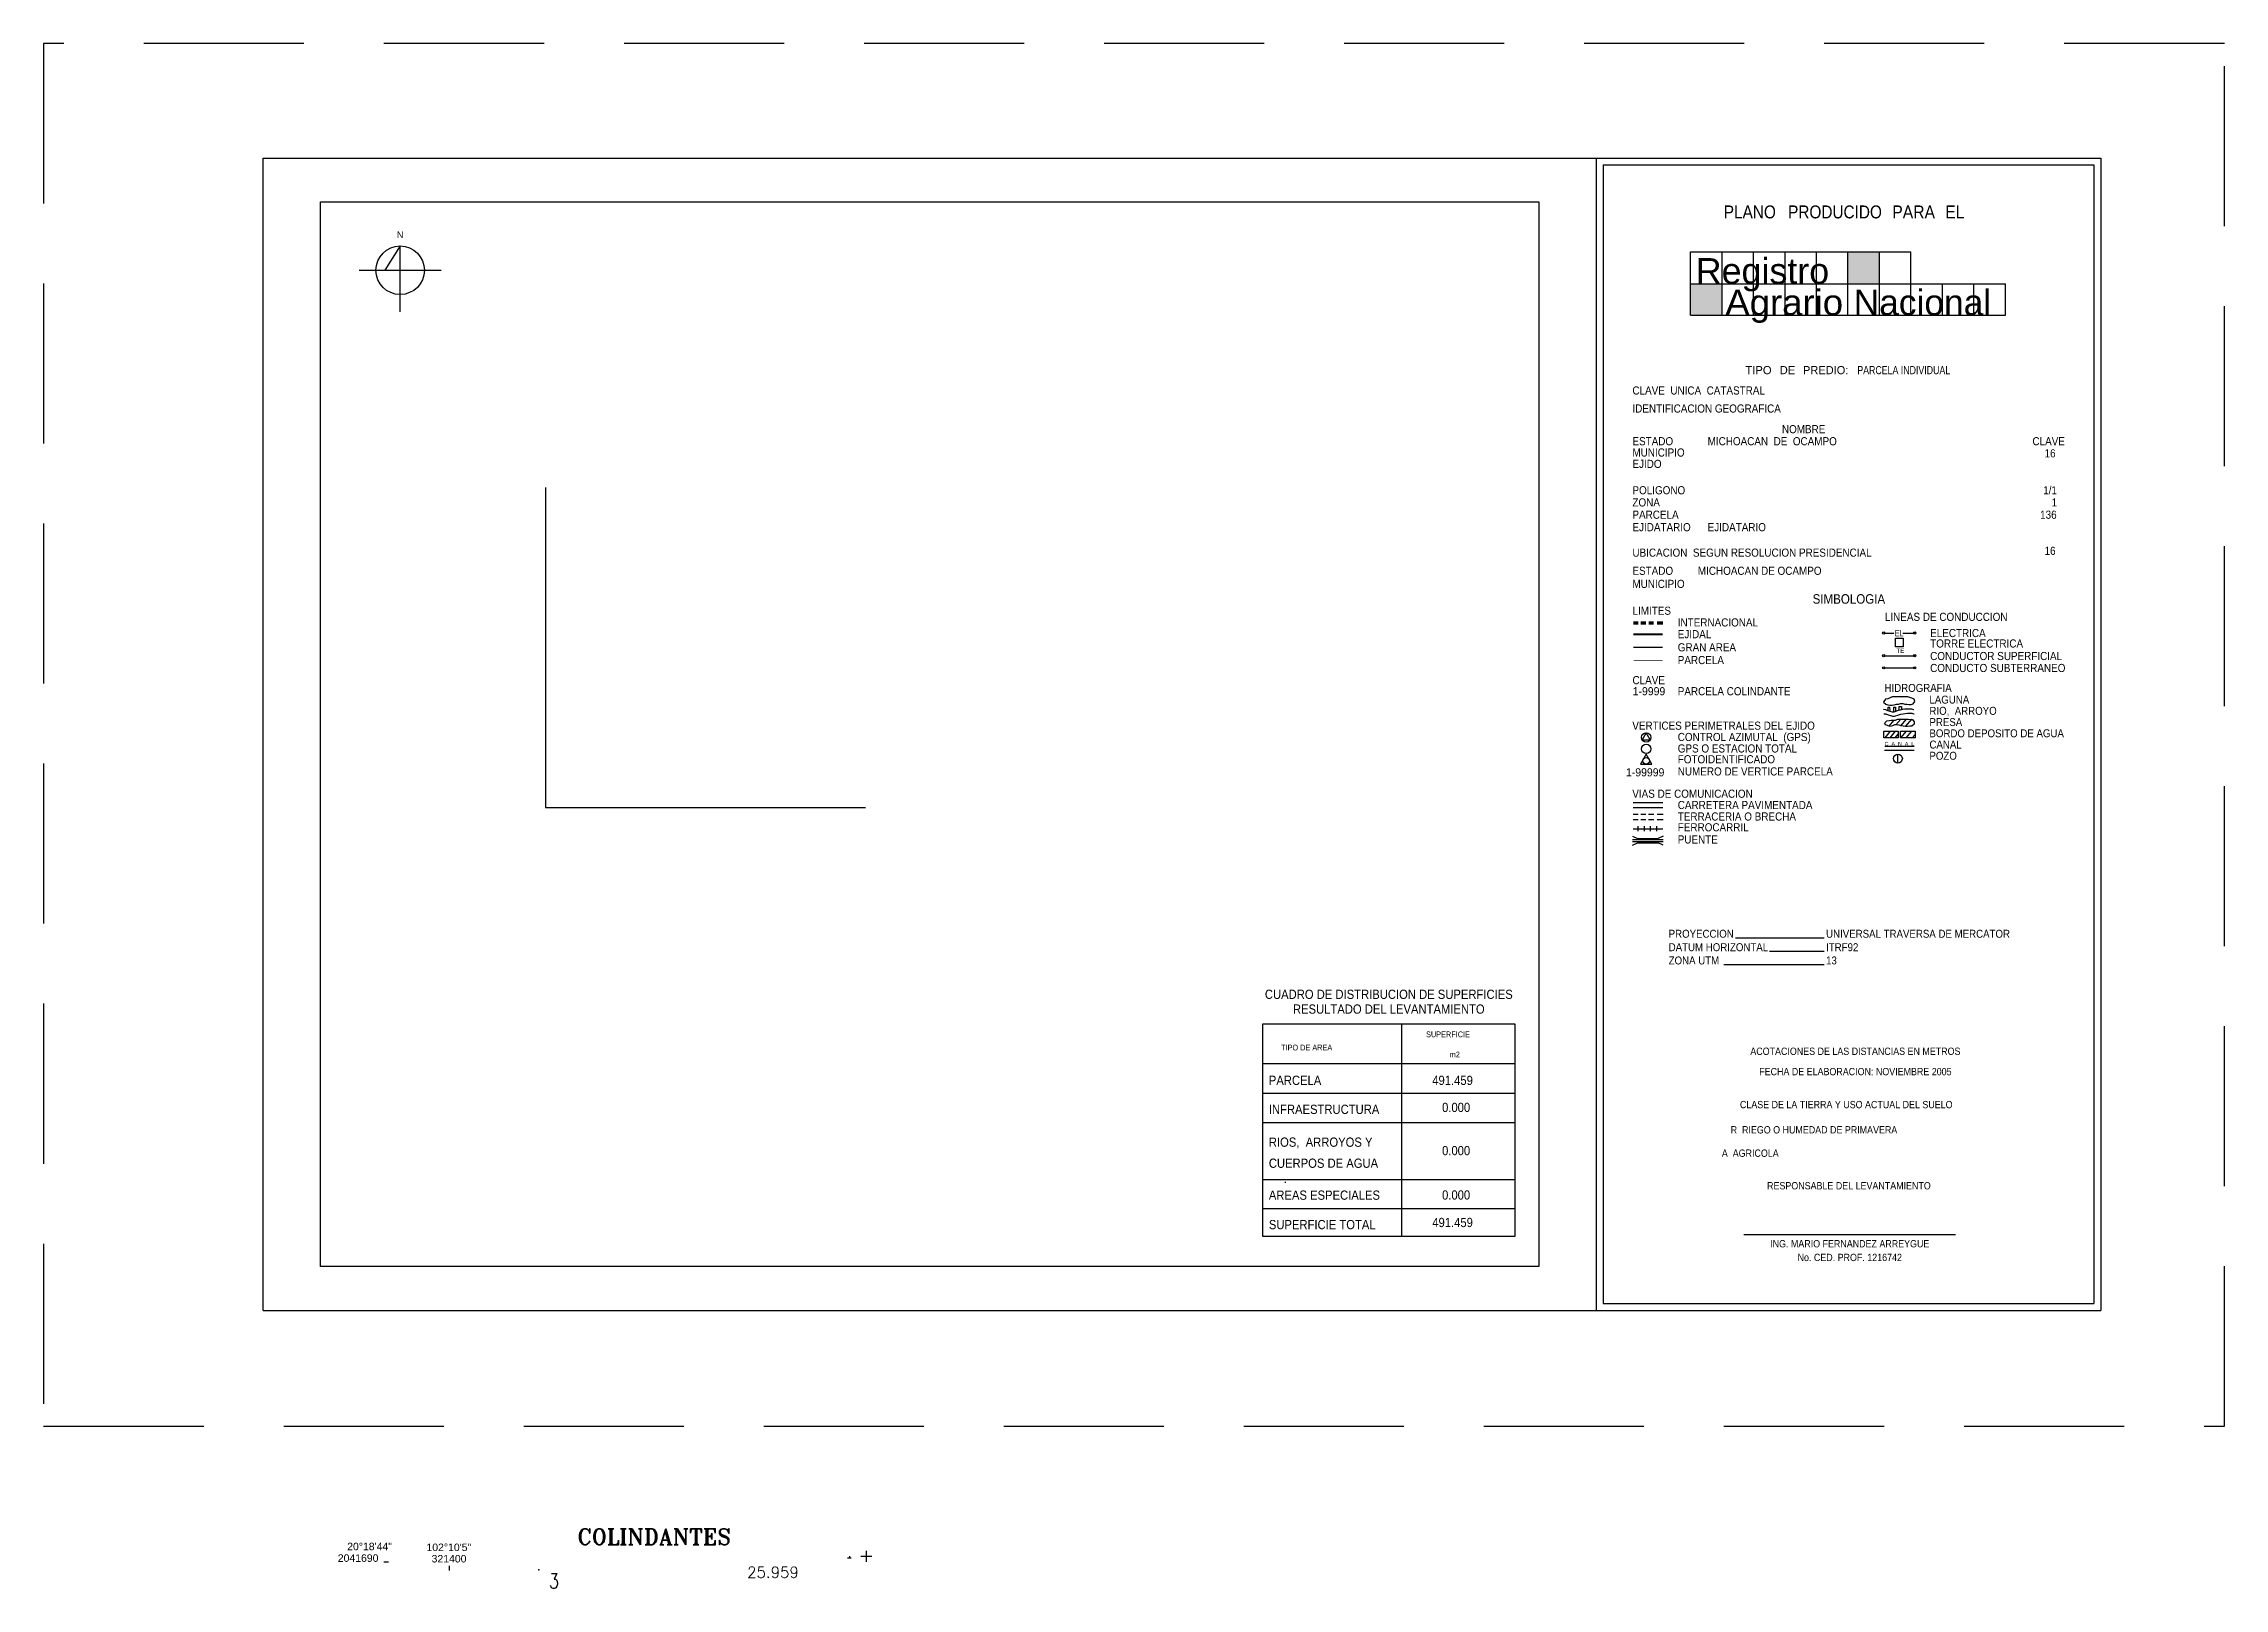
# Model space of a CAD drawing. Header units: millimetres. Extents: x -23.4 to 10.7, y -5 to 19.1.
import ezdxf
from ezdxf.enums import TextEntityAlignment as Align

# ---------------------------------------------------------------- set-up
doc = ezdxf.new("R2010")
doc.units = ezdxf.units.MM
doc.linetypes.add('HIDDEN', pattern=[0.375, 0.25, -0.125])
for name, color, linetype in [('1000-1', 7, 'Continuous'), ('2do plano', 5, 'Continuous'), ('cotas', 1, 'Continuous'), ('J02', 12, 'Continuous'), ('LINEAS', 3, 'Continuous')]:
    doc.layers.add(name, color=color, linetype=linetype)
doc.styles.add('ROMANS', font='ROMANS.shx', dxfattribs={"width": 0.75})
doc.styles.add('romant', font='romant.shx', dxfattribs={"height": 0.25})
doc.styles.add('TIMES', font='swissl.ttf')
doc.styles.add('verdana', font='MICROSS.TTF')
doc.styles.add('XX', font='swiss.ttf')

# ---------------------------------------------------------------- blocks, each defined once
blk = doc.blocks.new('PUNTO')
blk.add_point((0, 0))
at = {"style": 'ROMANS', "width": 0.75}
blk.add_attdef('PUNTO', (-1.47, 0.56), '', height=1.3, dxfattribs=at)
at = {"style": 'ROMANS', "width": 0.75, "flags": 1}
blk.add_attdef('CODE', (0.13, -1.47), '', height=1, dxfattribs=at)
blk = doc.blocks.new('COTA')
at = {"layer": 'cotas', "style": 'ROMANS'}
blk.add_attdef('COTA', text='', height=1, dxfattribs=at).set_placement((0, 0.73), align=Align.CENTER)

msp = doc.modelspace()

# ---------------------------------------------------------------- hatches: boundary and pattern name
at = {"layer": '2do plano'}
for points in [[(5.319, 15.854), (4.827, 15.854), (4.827, 15.356), (5.319, 15.356)], [(2.86, 15.356), (2.369, 15.356), (2.369, 14.864), (2.86, 14.864)]]:
    msp.add_hatch(color=1, dxfattribs=at).paths.add_polyline_path(points)

# ---------------------------------------------------------------- linework, layer by layer
for p, q in [((-15.521, 12.172), (-15.521, 7.172)), ((-15.521, 7.172), (-10.521, 7.172))]:
    msp.add_line(p, q)
at = {"layer": '1000-1', "linetype": 'HIDDEN', "ltscale": 10}
msp.add_lwpolyline([(10.707, 19.108), (-23.36, 19.108), (-23.36, -2.492), (10.707, -2.492)], close=True, dxfattribs=at)
at = {"layer": '2do plano', "color": 1}
for p, q in [((-19.929, -0.684), (-19.929, 17.32)), ((-19.929, 17.32), (8.776, 17.32)), ((0.893, 17.32), (0.893, -0.684)), ((1.001, 17.212), (8.668, 17.212)), ((1.001, 17.212), (1.001, -0.575)), ((8.668, 17.212), (8.668, -0.575)), ((8.776, 17.32), (8.776, -0.684)), ((-19.036, 0), (-19.036, 16.636)), ((-19.036, 16.636), (0, 16.636)), ((0, 16.636), (0, 0)), ((-17.79, 15.946), (-18.028, 15.567)), ((-17.79, 14.918), (-17.79, 15.946)), ((2.369, 14.864), (2.369, 15.854)), ((2.369, 15.854), (5.811, 15.854)), ((2.86, 14.864), (2.86, 15.854)), ((3.352, 14.864), (3.352, 15.854)), ((3.844, 14.864), (3.844, 15.854)), ((4.336, 14.864), (4.336, 15.854)), ((4.827, 14.864), (4.827, 15.854)), ((5.319, 14.864), (5.319, 15.854)), ((5.811, 14.864), (5.811, 15.854)), ((-18.432, 15.567), (-17.149, 15.567)), ((2.369, 15.356), (7.286, 15.356)), ((6.303, 14.864), (6.303, 15.356)), ((6.794, 14.864), (6.794, 15.356)), ((7.286, 14.864), (7.286, 15.356)), ((2.369, 14.864), (7.286, 14.864)), ((5.385, 9.899), (5.542, 9.899)), ((5.683, 9.899), (5.87, 9.899)), ((5.385, 9.544), (5.87, 9.544)), ((5.385, 9.356), (5.87, 9.356)), ((5.414, 8.864), (5.387, 8.827)), ((5.45, 8.873), (5.414, 8.864)), ((5.486, 8.888), (5.45, 8.873)), ((5.52, 8.9), (5.486, 8.888)), ((5.556, 8.903), (5.52, 8.9)), ((5.761, 8.903), (5.556, 8.903)), ((5.794, 8.891), (5.761, 8.903)), ((5.827, 8.882), (5.794, 8.891)), ((5.86, 8.864), (5.827, 8.882)), ((5.869, 8.827), (5.86, 8.864)), ((5.387, 8.827), (5.381, 8.821)), ((5.384, 8.818), (5.417, 8.785)), ((5.417, 8.785), (5.45, 8.776)), ((5.45, 8.776), (5.483, 8.773)), ((5.47, 8.444), (5.549, 8.535)), ((5.483, 8.773), (5.517, 8.773)), ((5.517, 8.773), (5.55, 8.779)), ((5.55, 8.779), (5.583, 8.785)), ((5.575, 8.463), (5.651, 8.553)), ((5.583, 8.785), (5.616, 8.788)), ((5.616, 8.788), (5.649, 8.797)), ((5.649, 8.797), (5.682, 8.8)), ((5.652, 8.45), (5.74, 8.553)), ((5.682, 8.8), (5.715, 8.785)), ((5.715, 8.785), (5.749, 8.785)), ((5.726, 8.436), (5.826, 8.553)), ((5.749, 8.785), (5.782, 8.782)), ((5.782, 8.782), (5.815, 8.782)), ((5.815, 8.782), (5.848, 8.791)), ((5.848, 8.791), (5.869, 8.827)), ((5.406, 8.262), (5.494, 8.364)), ((5.484, 8.262), (5.571, 8.364)), ((5.566, 8.262), (5.613, 8.317)), ((5.652, 8.262), (5.74, 8.364)), ((5.738, 8.262), (5.826, 8.364)), ((5.83, 8.262), (5.875, 8.315)), ((5.607, 7.867), (5.607, 8.006)), ((1.473, 7.249), (1.934, 7.249)), ((1.473, 7.175), (1.934, 7.175)), ((1.473, 7.067), (1.552, 7.067)), ((1.473, 6.987), (1.552, 6.987)), ((1.473, 6.84), (1.934, 6.84)), ((1.548, 6.802), (1.548, 6.879)), ((1.59, 7.067), (1.67, 7.067)), ((1.59, 6.987), (1.67, 6.987)), ((1.646, 6.802), (1.646, 6.879)), ((1.712, 7.067), (1.792, 7.067)), ((1.712, 6.987), (1.792, 6.987)), ((1.744, 6.802), (1.744, 6.879)), ((1.842, 6.802), (1.842, 6.879)), ((1.844, 7.067), (1.94, 7.067)), ((1.844, 6.987), (1.94, 6.987)), ((1.46, 6.727), (1.538, 6.691)), ((1.46, 6.672), (1.938, 6.672)), ((1.46, 6.64), (1.938, 6.64)), ((1.46, 6.584), (1.538, 6.621)), ((1.538, 6.691), (1.861, 6.691)), ((1.538, 6.621), (1.861, 6.621)), ((1.938, 6.727), (1.861, 6.691)), ((1.938, 6.584), (1.861, 6.621)), ((3.068, 5.138), (4.455, 5.138)), ((3.6, 4.928), (4.455, 4.928)), ((2.886, 4.721), (4.455, 4.721)), ((-2.145, 0.471), (-2.145, 3.791)), ((-4.315, 3.173), (-0.378, 3.173)), ((-4.315, 2.707), (-0.378, 2.707)), ((-4.315, 2.253), (-0.378, 2.253)), ((-4.315, 1.359), (-0.378, 1.359)), ((-3.958, 1.306), (-3.958, 1.326)), ((-4.315, 0.906), (-0.378, 0.906)), ((3.202, 0.5), (6.507, 0.5)), ((0, 0), (-19.036, 0)), ((1.001, -0.575), (8.668, -0.575)), ((-19.929, -0.684), (8.776, -0.684)), ((-18.045, -4.613), (-17.974, -4.613)), ((-17.027, -4.676), (-17.027, -4.748))]:
    msp.add_line(p, q, dxfattribs=at)
at = {"layer": '2do plano', "color": 8, "linetype": 'Continuous'}
for p, q in [((-10.802, -4.552), (-10.745, -4.552)), ((-10.773, -4.523), (-10.773, -4.552)), ((-10.595, -4.527), (-10.423, -4.527)), ((-10.509, -4.441), (-10.509, -4.613))]:
    msp.add_line(p, q, dxfattribs=at)
at = {"layer": '2do plano', "color": 1}
for points, const_width in [([(1.473, 10.054), (1.552, 10.054)], 0.05), ([(1.473, 9.879), (1.934, 9.879)], 0.03), ([(1.59, 10.054), (1.67, 10.054)], 0.05), ([(1.712, 10.054), (1.792, 10.054)], 0.05), ([(1.844, 10.054), (1.94, 10.054)], 0.05), ([(1.473, 9.674), (1.934, 9.674)], 0.02), ([(1.478, 9.47), (1.934, 9.47)], 0.01)]:
    msp.add_lwpolyline(points, dxfattribs=dict(at, const_width=const_width))
for points in [[(5.567, 9.818), (5.688, 9.818), (5.688, 9.684), (5.567, 9.684)], [(1.676, 8.339), (1.613, 8.23), (1.739, 8.23)], [(5.387, 8.364), (5.613, 8.364), (5.613, 8.262), (5.387, 8.262)], [(5.649, 8.364), (5.875, 8.364), (5.875, 8.262), (5.649, 8.262)], [(1.676, 8.004), (1.587, 7.849), (1.765, 7.849)], [(-4.315, 3.791), (-0.378, 3.791), (-0.378, 0.471), (-4.315, 0.471)]]:
    msp.add_lwpolyline(points, close=True, dxfattribs=at)
for points in [[(5.381, 8.707), (5.414, 8.704), (5.447, 8.689), (5.483, 8.677), (5.517, 8.668), (5.55, 8.668), (5.616, 8.692), (5.649, 8.701), (5.682, 8.707), (5.715, 8.713), (5.752, 8.716), (5.818, 8.716), (5.851, 8.704), (5.854, 8.704)], [(5.387, 8.638), (5.42, 8.635), (5.453, 8.62), (5.489, 8.608), (5.523, 8.599), (5.556, 8.599), (5.622, 8.623), (5.655, 8.632), (5.688, 8.638), (5.721, 8.644), (5.758, 8.647), (5.824, 8.647), (5.857, 8.635), (5.86, 8.635)], [(5.402, 8.496), (5.435, 8.526), (5.468, 8.532), (5.502, 8.535), (5.568, 8.535), (5.601, 8.551), (5.634, 8.554), (5.77, 8.554), (5.803, 8.548), (5.836, 8.548), (5.86, 8.511), (5.86, 8.475), (5.827, 8.445), (5.791, 8.442), (5.758, 8.436), (5.724, 8.436), (5.691, 8.445), (5.658, 8.448), (5.625, 8.46), (5.589, 8.463), (5.556, 8.463), (5.523, 8.451), (5.486, 8.439), (5.453, 8.448), (5.42, 8.463), (5.399, 8.49)], [(5.453, 8.695), (5.453, 8.74), (5.477, 8.74), (5.483, 8.689)], [(5.544, 8.668), (5.544, 8.743), (5.571, 8.743), (5.571, 8.677)], [(5.628, 8.701), (5.628, 8.752), (5.664, 8.752), (5.664, 8.71)], [(5.396, 8.066), (5.86, 8.066)], [(5.402, 8.129), (5.863, 8.129)]]:
    msp.add_lwpolyline(points, dxfattribs=at)
for centre, radius in [((-17.79, 15.567), 0.379), ((5.385, 9.899), 0.0168), ((5.87, 9.899), 0.0168), ((5.385, 9.544), 0.0168), ((5.87, 9.544), 0.0168), ((5.385, 9.356), 0.0168), ((5.87, 9.356), 0.0168), ((1.676, 8.267), 0.0729), ((1.676, 8.089), 0.0729), ((1.676, 7.901), 0.0515), ((5.607, 7.937), 0.0693)]:
    msp.add_circle(centre, radius, dxfattribs=at)

# ---------------------------------------------------------------- block references
at = {"layer": 'LINEAS'}
ref = msp.add_blockref('PUNTO', (-15.626, -4.74), dxfattribs=dict(at, xscale=0.1799999999846997, yscale=0.1799999999680689, zscale=0.179999999983314))
ref.add_attrib('PUNTO', '3', (-15.462, -5.028), dxfattribs={"layer": '0', "height": 0.234, "style": 'ROMANS', "width": 0.75})
at = {"layer": 'LINEAS', "xscale": 0.17142857142897, "yscale": 0.1714285714551805, "zscale": 0.1714285714472294}
msp.add_blockref('COTA', (-11.966, -4.987), dxfattribs=at).add_auto_attribs({'COTA': '25.959'})

# ---------------------------------------------------------------- texts
at = {"layer": '2do plano', "color": 1}
for s, height, style, width, p, p2 in [('PLANO', 0.2021, 'TIMES', 0.903943, (2.887, 16.377), (3.701, 16.377)), ('PRODUCIDO', 0.2021, 'TIMES', 0.900996, (3.892, 16.377), (5.357, 16.377)), ('PARA', 0.2021, 'TIMES', 0.955209, (5.519, 16.377), (6.187, 16.377)), ('EL', 0.2021, 'TIMES', 0.951374, (6.347, 16.377), (6.647, 16.377)), ('Registro', 0.4004, 'verdana', 0.998741, (2.449, 15.356), (4.533, 15.356)), ('Agrario', 0.4004, 'verdana', 1.018591, (2.911, 14.864), (4.751, 14.864)), ('Nacional', 0.4004, 'verdana', 0.983998, (4.916, 14.864), (7.064, 14.864)), ('TIPO', 0.1272, 'XX', 1.043629, (3.223, 13.943), (3.634, 13.943)), ('DE', 0.1272, 'XX', 1.024138, (3.76, 13.943), (4.004, 13.943)), ('PREDIO:', 0.1272, 'XX', 1.012447, (4.124, 13.943), (4.834, 13.943)), ('PARCELA INDIVIDUAL', 0.12719, 'XX', 0.810424, (4.973, 13.943), (6.424, 13.943))]:
    msp.add_text(s, height=height, dxfattribs=dict(at, style=style, width=width)).set_placement(p, p2, align=Align.FIT)
for s, height, style, p in [('N', 0.102, 'TIMES', (-17.79, 16.071)), ('2041690', 0.1168, 'XX', (-18.447, -4.613)), ('321400', 0.1168, 'XX', (-17.027, -4.623))]:
    msp.add_text(s, height=height, dxfattribs=dict(at, style=style)).set_placement(p, align=Align.CENTER)
at = {"layer": '2do plano', "color": 1, "style": 'XX'}
for s, height, width, p in [('CLAVE  UNICA  CATASTRAL', 0.12719, 0.87, (1.46, 13.625)), ('IDENTIFICACION GEOGRAFICA', 0.12719, 0.87, (1.46, 13.343)), ('ESTADO         ', 0.12719, 0.87, (1.46, 12.832)), ('MICHOACAN  DE  OCAMPO', 0.12719, 0.87, (2.635, 12.832)), ('NOMBRE', 0.1272, 0.87, (3.795, 13.021)), ('CLAVE', 0.1272, 0.87, (7.709, 12.832)), ('MUNICIPIO       ', 0.12719, 0.87, (1.46, 12.656)), ('EJIDO          ', 0.12719, 0.87, (1.46, 12.478)), ('ZONA', 0.1272, 0.87, (1.46, 11.876)), ('POLIGONO', 0.1272, 0.87, (1.46, 12.066)), ('1', 0.127, 0.87, (8.009, 11.876)), ('PARCELA', 0.1272, 0.87, (1.46, 11.684)), ('EJIDATARIO', 0.1272, 0.87, (1.46, 11.489)), ('EJIDATARIO', 0.1272, 0.87, (2.635, 11.489)), ('136', 0.1272, 0.87, (7.829, 11.684)), ('UBICACION  SEGUN RESOLUCION PRESIDENCIAL', 0.12719, 0.87, (1.46, 11.091)), ('ESTADO         MICHOACAN DE OCAMPO', 0.12719, 0.87, (1.46, 10.808)), ('MUNICIPIO     ', 0.12719, 0.87, (1.46, 10.603)), ('LIMITES', 0.1272, 0.87, (1.461, 10.184)), ('SIMBOLOGIA', 0.1484, 0.87, (4.275, 10.357)), ('EJIDAL', 0.1272, 0.87, (2.168, 9.817)), ('INTERNACIONAL', 0.12719, 0.87, (2.168, 10.001)), ('LINEAS DE CONDUCCION', 0.12719, 0.87, (5.404, 10.088)), ('EL', 0.0986, 0.75, (5.56, 9.847)), ('ELECTRICA', 0.1272, 0.87, (6.111, 9.835)), ('GRAN AREA', 0.1272, 0.87, (2.168, 9.612)), ('PARCELA', 0.1272, 0.87, (2.168, 9.413)), ('TE', 0.0689, 0.87, (5.584, 9.588)), ('TORRE ELECTRICA', 0.12719, 0.87, (6.111, 9.672)), ('CONDUCTOR SUPERFICIAL', 0.12719, 0.87, (6.111, 9.476)), ('CLAVE', 0.1272, 0.87, (1.461, 9.099)), ('CONDUCTO SUBTERRANEO', 0.12719, 0.87, (6.111, 9.289)), ('1-9999', 0.1272, 0.92, (1.464, 8.926)), ('PARCELA COLINDANTE', 0.12719, 0.87, (2.168, 8.926)), ('HIDROGRAFIA', 0.12441, 0.87, (5.398, 8.979)), ('LAGUNA', 0.1244, 0.87, (6.1, 8.796)), ('RIO,  ARROYO', 0.12441, 0.87, (6.1, 8.621)), ('PRESA', 0.1244, 0.87, (6.1, 8.445)), ('VERTICES PERIMETRALES DEL EJIDO', 0.12719, 0.87, (1.458, 8.388)), ('CONTROL AZIMUTAL  (GPS)', 0.12719, 0.87, (2.168, 8.211)), ('C  A  N  A  L', 0.06019, 0.87, (5.399, 8.138)), ('CANAL', 0.1244, 0.87, (6.1, 8.094)), ('BORDO DEPOSITO DE AGUA', 0.12441, 0.87, (6.1, 8.27)), ('GPS O ESTACION TOTAL', 0.12719, 0.87, (2.168, 8.032)), ('FOTOIDENTIFICADO', 0.12719, 0.87, (2.168, 7.863)), ('POZO', 0.1244, 0.87, (6.1, 7.919)), ('1-99999', 0.1272, 0.92, (1.359, 7.659)), ('NUMERO DE VERTICE PARCELA', 0.12719, 0.87, (2.168, 7.673)), ('VIAS DE COMUNICACION', 0.12719, 0.87, (1.458, 7.325)), ('CARRETERA PAVIMENTADA', 0.12719, 0.87, (2.168, 7.148)), ('TERRACERIA O BRECHA', 0.12719, 0.87, (2.168, 6.969)), ('FERROCARRIL', 0.12719, 0.87, (2.168, 6.8)), ('PUENTE', 0.1272, 0.87, (2.168, 6.61)), ('PROYECCION', 0.1244, 0.87, (2.026, 5.138)), ('UNIVERSAL TRAVERSA DE MERCATOR', 0.12441, 0.87, (4.485, 5.138)), ('ZONA UTM', 0.1244, 0.87, (2.026, 4.721)), ('DATUM HORIZONTAL', 0.12441, 0.87, (2.026, 4.928)), ('13', 0.1244, 0.87, (4.485, 4.721)), ('ITRF92', 0.1244, 0.87, (4.485, 4.928)), ('TIPO DE AREA', 0.09028, 0.87, (-4.029, 3.377)), ('SUPERFICIE', 0.0903, 0.87, (-1.764, 3.583)), ('m2', 0.0903, 0.87, (-1.394, 3.268)), ('PARCELA', 0.1444, 0.87, (-4.22, 2.838)), ('491.459', 0.1444, 0.87, (-1.667, 2.838)), ('INFRAESTRUCTURA', 0.14444, 0.87, (-4.22, 2.385)), ('0.000', 0.1444, 0.87, (-1.514, 2.415)), ('RIOS,  ARROYOS Y', 0.14444, 0.87, (-4.22, 1.872)), ('0.000', 0.1444, 0.87, (-1.514, 1.74)), ('CUERPOS DE AGUA', 0.14444, 0.87, (-4.22, 1.543)), ('AREAS ESPECIALES', 0.14444, 0.87, (-4.22, 1.044)), ('0.000', 0.1444, 0.87, (-1.514, 1.047)), ('SUPERFICIE TOTAL', 0.14444, 0.87, (-4.22, 0.584)), ('491.459', 0.1444, 0.87, (-1.667, 0.617))]:
    msp.add_text(s, height=height, dxfattribs=dict(at, width=width)).set_placement(p)
at = {"layer": '2do plano', "color": 1, "style": 'XX', "width": 0.87}
for s, p in [('16', (8.07, 12.643)), ('1/1', (8.092, 12.066)), ('16', (8.07, 11.12))]:
    msp.add_text(s, height=0.1272, dxfattribs=at).set_placement(p, align=Align.RIGHT)
for s, height, p in [('CUADRO DE DISTRIBUCION DE SUPERFICIES', 0.14444, (-2.346, 4.182)), ('RESULTADO DEL LEVANTAMIENTO', 0.14444, (-2.346, 3.951)), ('ACOTACIONES DE LAS DISTANCIAS EN METROS', 0.11438, (4.943, 3.307)), ('FECHA DE ELABORACION: NOVIEMBRE 2005', 0.11438, (4.943, 2.989)), ('CLASE DE LA TIERRA Y USO ACTUAL DEL SUELO', 0.11438, (4.8, 2.474)), ('R  RIEGO O HUMEDAD DE PRIMAVERA', 0.11438, (4.296, 2.08)), ('A  AGRICOLA', 0.11438, (3.301, 1.715)), ('RESPONSABLE DEL LEVANTAMIENTO', 0.11438, (4.842, 1.206)), ('ING. MARIO FERNANDEZ ARREYGUE', 0.11438, (4.855, 0.3)), ('No. CED. PROF. 1216742', 0.11438, (4.855, 0.086))]:
    msp.add_text(s, height=height, dxfattribs=at).set_placement(p, align=Align.CENTER)
at = {"layer": '2do plano', "color": 1, "style": 'XX'}
for s, p in [('20%%d18\'44" ', (-17.874, -4.373)), ('102%%d10\'5"', (-16.681, -4.386))]:
    msp.add_text(s, height=0.11676, dxfattribs=at).set_placement(p, align=Align.MIDDLE_RIGHT)
at = {"layer": 'J02', "style": 'romant'}
msp.add_text('COLINDANTES', height=0.25, dxfattribs=at).set_placement((-15.022, -4.346))

doc.saveas('drawing.dxf')
